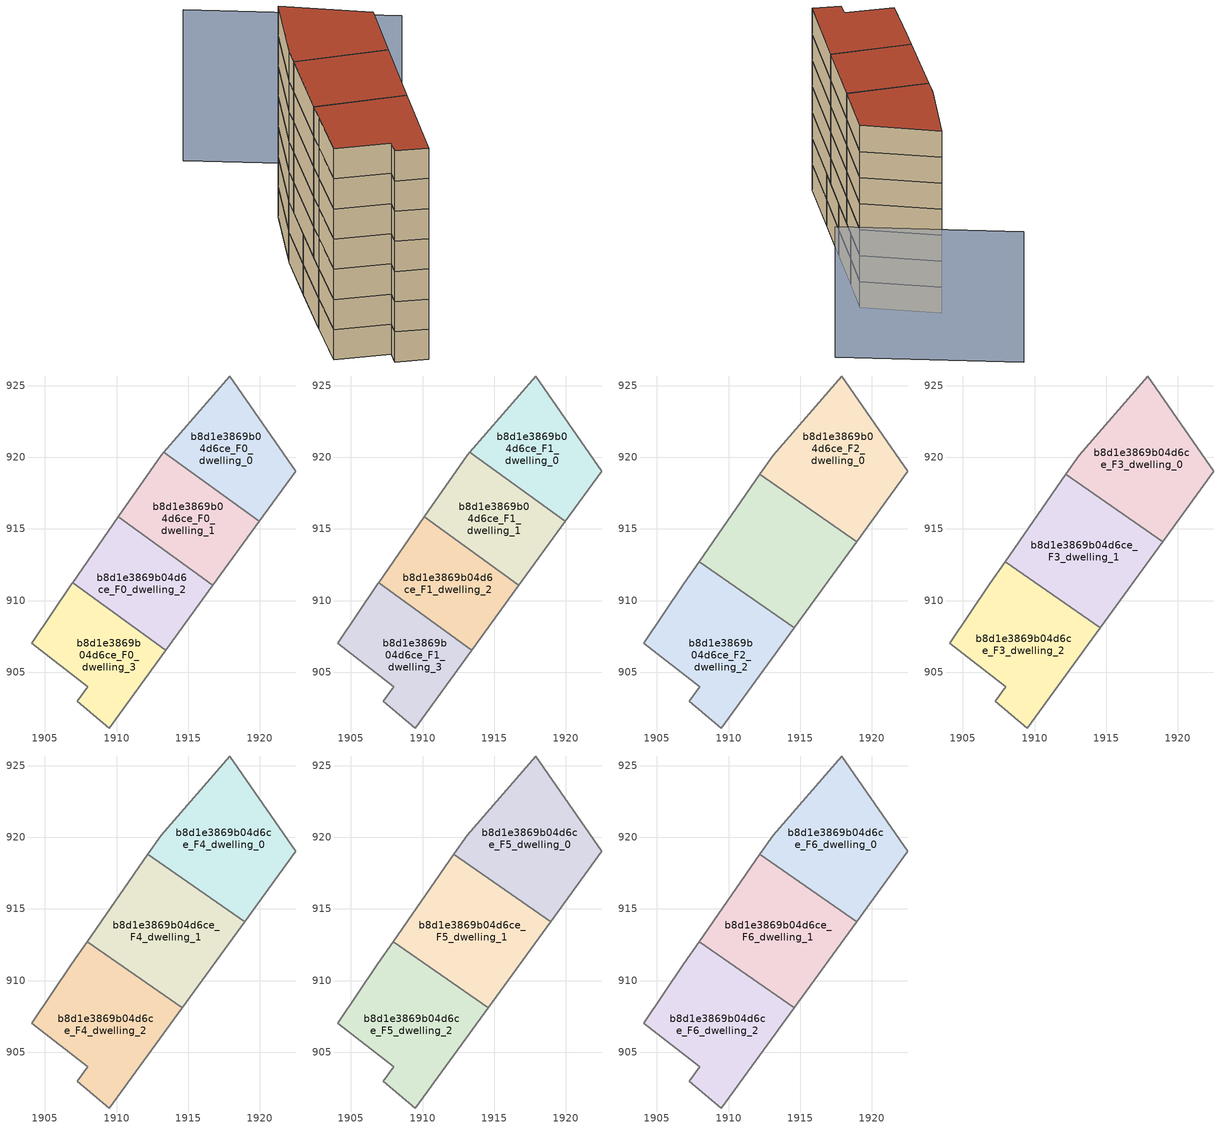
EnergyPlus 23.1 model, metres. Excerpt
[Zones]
b8d1e3869b04d6ce_F0_dwelling_0
 floor ground (EU_floor_Construction): 1917.91,925.67 1922.49,919.01 1919.96,915.53 1913.3,920.36 z0
 wall to b8d1e3869b04d6ce_F0_dwelling_1 (EU_wall_Construction): 1913.3,920.36 1919.96,915.53 z0:3
 wall adiabatic (EU_wall_Construction): 1919.96,915.53 1922.49,919.01 1917.91,925.67 1913.3,920.36 z0:3
b8d1e3869b04d6ce_F0_dwelling_1
 floor ground (EU_floor_Construction): 1919.96,915.53 1916.72,911.06 1910.12,915.85 1913.1,920.13 1913.3,920.36 z0
 wall adiabatic (EU_wall_Construction): 1916.72,911.06 1919.96,915.53 / 1913.3,920.36 1913.1,920.13 1910.12,915.85 z0:3
 wall to b8d1e3869b04d6ce_F0_dwelling_2 (EU_wall_Construction): 1910.12,915.85 1916.72,911.06 z0:3
b8d1e3869b04d6ce_F0_dwelling_2
 floor ground (EU_floor_Construction): 1916.72,911.06 1913.44,906.54 1906.93,911.26 1910.12,915.85 z0
 wall to b8d1e3869b04d6ce_F0_dwelling_3 (EU_wall_Construction): 1906.93,911.26 1913.44,906.54 z0:3
 wall adiabatic (EU_wall_Construction): 1910.12,915.85 1906.93,911.26 / 1913.44,906.54 1916.72,911.06 z0:3
b8d1e3869b04d6ce_F0_dwelling_3
 floor ground (EU_floor_Construction): 1913.44,906.54 1909.5,901.11 1907.27,902.96 1908,903.98 1904.09,907.01 1906.88,911.18 1906.93,911.26 z0
 wall adiabatic (EU_wall_Construction): 1906.93,911.26 1906.88,911.18 1904.09,907.01 1908,903.98 1907.27,902.96 1909.5,901.11 1913.44,906.54 z0:3
b8d1e3869b04d6ce_F1_dwelling_0
 floor to b8d1e3869b04d6ce_F0_dwelling_0 (EU_floor_Construction): 1917.91,925.67 1922.49,919.01 1919.96,915.53 1913.3,920.36 z3
 wall to b8d1e3869b04d6ce_F1_dwelling_1 (EU_wall_Construction): 1913.3,920.36 1919.96,915.53 z3:6
 wall adiabatic (EU_wall_Construction): 1919.96,915.53 1922.49,919.01 1917.91,925.67 1913.3,920.36 z3:6
b8d1e3869b04d6ce_F1_dwelling_1
 floor to b8d1e3869b04d6ce_F0_dwelling_1 (EU_floor_Construction): 1919.96,915.53 1916.72,911.06 1910.12,915.85 1913.1,920.13 1913.3,920.36 z3
 wall adiabatic (EU_wall_Construction): 1916.72,911.06 1919.96,915.53 / 1913.3,920.36 1913.1,920.13 1910.12,915.85 z3:6
 wall to b8d1e3869b04d6ce_F1_dwelling_2 (EU_wall_Construction): 1910.12,915.85 1916.72,911.06 z3:6
b8d1e3869b04d6ce_F1_dwelling_2
 floor to b8d1e3869b04d6ce_F0_dwelling_2 (EU_floor_Construction): 1916.72,911.06 1913.44,906.54 1906.93,911.26 1910.12,915.85 z3
 wall to b8d1e3869b04d6ce_F1_dwelling_3 (EU_wall_Construction): 1906.93,911.26 1913.44,906.54 z3:6
 wall adiabatic (EU_wall_Construction): 1910.12,915.85 1906.93,911.26 / 1913.44,906.54 1916.72,911.06 z3:6
b8d1e3869b04d6ce_F1_dwelling_3
 floor to b8d1e3869b04d6ce_F0_dwelling_3 (EU_floor_Construction): 1913.44,906.54 1909.5,901.11 1907.27,902.96 1908,903.98 1904.09,907.01 1906.88,911.18 1906.93,911.26 z3
 wall adiabatic (EU_wall_Construction): 1906.93,911.26 1906.88,911.18 1904.09,907.01 1908,903.98 1907.27,902.96 1909.5,901.11 1913.44,906.54 z3:6
b8d1e3869b04d6ce_F2_dwelling_0
 floor to b8d1e3869b04d6ce_F1_dwelling_0 (EU_floor_Construction): 1917.91,925.67 1922.49,919.01 1919.96,915.53 1913.3,920.36 z6
 floor to b8d1e3869b04d6ce_F1_dwelling_1 (EU_floor_Construction): 1919.96,915.53 1918.93,914.11 1912.18,918.8 1913.1,920.13 1913.3,920.36 z6
 wall adiabatic (EU_wall_Construction): 1918.93,914.11 1922.49,919.01 1917.91,925.67 1913.1,920.13 1912.18,918.8 z6:9
 wall to b8d1e3869b04d6ce_F2_dwelling_1 (EU_wall_Construction): 1912.18,918.8 1918.93,914.11 z6:9
b8d1e3869b04d6ce_F2_dwelling_1
 floor to b8d1e3869b04d6ce_F1_dwelling_1 (EU_floor_Construction): 1918.93,914.11 1916.72,911.06 1910.12,915.85 1912.18,918.8 z6
 floor to b8d1e3869b04d6ce_F1_dwelling_2 (EU_floor_Construction): 1916.72,911.06 1914.58,908.12 1907.95,912.72 1910.12,915.85 z6
 wall to b8d1e3869b04d6ce_F2_dwelling_2 (EU_wall_Construction): 1907.95,912.72 1914.58,908.12 z6:9
 wall adiabatic (EU_wall_Construction): 1912.18,918.8 1907.95,912.72 / 1914.58,908.12 1918.93,914.11 z6:9
b8d1e3869b04d6ce_F2_dwelling_2
 floor to b8d1e3869b04d6ce_F1_dwelling_2 (EU_floor_Construction): 1914.58,908.12 1913.43,906.54 1906.93,911.26 1907.95,912.72 z6
 floor to b8d1e3869b04d6ce_F1_dwelling_3 (EU_floor_Construction): 1913.43,906.54 1909.5,901.11 1907.27,902.96 1908,903.98 1904.09,907.01 1906.88,911.18 1906.93,911.26 z6
 wall adiabatic (EU_wall_Construction): 1907.95,912.72 1906.88,911.18 1904.09,907.01 1908,903.98 1907.27,902.96 1909.5,901.11 1914.58,908.12 z6:9
b8d1e3869b04d6ce_F3_dwelling_0
 floor to b8d1e3869b04d6ce_F2_dwelling_0 (EU_floor_Construction): 1917.91,925.67 1922.49,919.01 1918.93,914.11 1912.18,918.8 1913.1,920.13 z9
 wall adiabatic (EU_wall_Construction): 1918.93,914.11 1922.49,919.01 1917.91,925.67 1913.1,920.13 1912.18,918.8 z9:12
 wall to b8d1e3869b04d6ce_F3_dwelling_1 (EU_wall_Construction): 1912.18,918.8 1918.93,914.11 z9:12
b8d1e3869b04d6ce_F3_dwelling_1
 floor to b8d1e3869b04d6ce_F2_dwelling_1 (EU_floor_Construction): 1918.93,914.11 1914.58,908.12 1907.95,912.72 1912.18,918.8 z9
 wall to b8d1e3869b04d6ce_F3_dwelling_2 (EU_wall_Construction): 1907.95,912.72 1914.58,908.12 z9:12
 wall adiabatic (EU_wall_Construction): 1912.18,918.8 1907.95,912.72 / 1914.58,908.12 1918.93,914.11 z9:12
b8d1e3869b04d6ce_F3_dwelling_2
 floor to b8d1e3869b04d6ce_F2_dwelling_2 (EU_floor_Construction): 1914.58,908.12 1909.5,901.11 1907.27,902.96 1908,903.98 1904.09,907.01 1906.88,911.18 1907.95,912.72 z9
 wall adiabatic (EU_wall_Construction): 1907.95,912.72 1906.88,911.18 1904.09,907.01 1908,903.98 1907.27,902.96 1909.5,901.11 1914.58,908.12 z9:12
b8d1e3869b04d6ce_F4_dwelling_0
 floor to b8d1e3869b04d6ce_F3_dwelling_0 (EU_floor_Construction): 1917.91,925.67 1922.49,919.01 1918.93,914.11 1912.18,918.8 1913.1,920.13 z12
 wall adiabatic (EU_wall_Construction): 1918.93,914.11 1922.49,919.01 1917.91,925.67 1913.1,920.13 1912.18,918.8 z12:15
 wall to b8d1e3869b04d6ce_F4_dwelling_1 (EU_wall_Construction): 1912.18,918.8 1918.93,914.11 z12:15
b8d1e3869b04d6ce_F4_dwelling_1
 floor to b8d1e3869b04d6ce_F3_dwelling_1 (EU_floor_Construction): 1918.93,914.11 1914.58,908.12 1907.95,912.72 1912.18,918.8 z12
 wall to b8d1e3869b04d6ce_F4_dwelling_2 (EU_wall_Construction): 1907.95,912.72 1914.58,908.12 z12:15
 wall adiabatic (EU_wall_Construction): 1912.18,918.8 1907.95,912.72 / 1914.58,908.12 1918.93,914.11 z12:15
b8d1e3869b04d6ce_F4_dwelling_2
 floor to b8d1e3869b04d6ce_F3_dwelling_2 (EU_floor_Construction): 1914.58,908.12 1909.5,901.11 1907.27,902.96 1908,903.98 1904.09,907.01 1906.88,911.18 1907.95,912.72 z12
 wall adiabatic (EU_wall_Construction): 1907.95,912.72 1906.88,911.18 1904.09,907.01 1908,903.98 1907.27,902.96 1909.5,901.11 1914.58,908.12 z12:15
b8d1e3869b04d6ce_F5_dwelling_0
 floor to b8d1e3869b04d6ce_F4_dwelling_0 (EU_floor_Construction): 1917.91,925.67 1922.49,919.01 1918.93,914.11 1912.18,918.8 1913.1,920.13 z15
 wall adiabatic (EU_wall_Construction): 1918.93,914.11 1922.49,919.01 1917.91,925.67 1913.1,920.13 1912.18,918.8 z15:18
 wall to b8d1e3869b04d6ce_F5_dwelling_1 (EU_wall_Construction): 1912.18,918.8 1918.93,914.11 z15:18
b8d1e3869b04d6ce_F5_dwelling_1
 floor to b8d1e3869b04d6ce_F4_dwelling_1 (EU_floor_Construction): 1918.93,914.11 1914.58,908.12 1907.95,912.72 1912.18,918.8 z15
 wall to b8d1e3869b04d6ce_F5_dwelling_2 (EU_wall_Construction): 1907.95,912.72 1914.58,908.12 z15:18
 wall adiabatic (EU_wall_Construction): 1912.18,918.8 1907.95,912.72 / 1914.58,908.12 1918.93,914.11 z15:18
b8d1e3869b04d6ce_F5_dwelling_2
 floor to b8d1e3869b04d6ce_F4_dwelling_2 (EU_floor_Construction): 1914.58,908.12 1909.5,901.11 1907.27,902.96 1908,903.98 1904.09,907.01 1906.88,911.18 1907.95,912.72 z15
 wall adiabatic (EU_wall_Construction): 1907.95,912.72 1906.88,911.18 1904.09,907.01 1908,903.98 1907.27,902.96 1909.5,901.11 1914.58,908.12 z15:18
b8d1e3869b04d6ce_F6_dwelling_0
 floor to b8d1e3869b04d6ce_F5_dwelling_0 (EU_floor_Construction): 1917.91,925.67 1922.49,919.01 1918.93,914.11 1912.18,918.8 1913.1,920.13 z18
 wall adiabatic (EU_wall_Construction): 1918.93,914.11 1922.49,919.01 1917.91,925.67 1913.1,920.13 1912.18,918.8 z18:21
 wall to b8d1e3869b04d6ce_F6_dwelling_1 (EU_wall_Construction): 1912.18,918.8 1918.93,914.11 z18:21
 roof outside (EU_roof_Construction): 1918.93,914.11 1922.49,919.01 1917.91,925.67 1913.1,920.13 1912.18,918.8 z21
b8d1e3869b04d6ce_F6_dwelling_1
 floor to b8d1e3869b04d6ce_F5_dwelling_1 (EU_floor_Construction): 1918.93,914.11 1914.58,908.12 1907.95,912.72 1912.18,918.8 z18
 wall to b8d1e3869b04d6ce_F6_dwelling_2 (EU_wall_Construction): 1907.95,912.72 1914.58,908.12 z18:21
 wall adiabatic (EU_wall_Construction): 1912.18,918.8 1907.95,912.72 / 1914.58,908.12 1918.93,914.11 z18:21
 roof outside (EU_roof_Construction): 1914.58,908.12 1918.93,914.11 1912.18,918.8 1907.95,912.72 z21
b8d1e3869b04d6ce_F6_dwelling_2
 floor to b8d1e3869b04d6ce_F5_dwelling_2 (EU_floor_Construction): 1914.58,908.12 1909.5,901.11 1907.27,902.96 1908,903.98 1904.09,907.01 1906.88,911.18 1907.95,912.72 z18
 wall adiabatic (EU_wall_Construction): 1907.95,912.72 1906.88,911.18 1904.09,907.01 1908,903.98 1907.27,902.96 1909.5,901.11 1914.58,908.12 z18:21
 roof outside (EU_roof_Construction): 1909.5,901.11 1914.58,908.12 1907.95,912.72 1906.88,911.18 1904.09,907.01 1908,903.98 1907.27,902.96 z21
shading: 1930.88,923.31 1919.26,937.64 z0:15
[Building]
EU S2 Campaign: North Axis=0; Terrain=City; Solar Distribution=FullExterior
[Site:Location]
Bologna: Latitude=44.5; Longitude=11.25; Time Zone=1; Elevation=37
[SizingPeriod:WeatherFileDays]
AnnualSizingPeriod: Begin Month=1; Begin Day of Month=1; End Month=12; End Day of Month=31; Day of Week for Start Day=Monday; Use Weather File Daylight Saving Period=No; Use Weather File Rain and Snow Indicators=No
[MATERIAL]
EU_InternalMass_Material: Roughness=MediumRough; Thickness=0.1; Conductivity=1; Density=1800; Specific Heat=900; Thermal Absorptance=0.9; Solar Absorptance=0.7; Visible Absorptance=0.7
[MATERIAL:NOMASS] Roughness=MediumRough; Thermal Absorptance=0.9; Solar Absorptance=0.7; Visible Absorptance=0.7
Name | Thermal Resistance
EU_wall_NoMass | 0.905828
EU_roof_NoMass | 0.37593
EU_floor_NoMass | 0.67114
[CONSTRUCTION]
EU_wall_Construction: EU_wall_NoMass
EU_roof_Construction: EU_roof_NoMass
EU_floor_Construction: EU_floor_NoMass
EU_InternalMass_Construction: EU_InternalMass_Material
[ZONE] Type=1; Multiplier=1; Ceiling Height=autocalculate; Floor Area=autocalculate; Part of Total Floor Area=Yes
Name | Volume
b8d1e3869b04d6ce_F0_dwelling_0; b8d1e3869b04d6ce_F1_dwelling_0; b8d1e3869b04d6ce_F0_dwelling_2; b8d1e3869b04d6ce_F1_dwelling_2 | 135.783
b8d1e3869b04d6ce_F2_dwelling_0; b8d1e3869b04d6ce_F3_dwelling_0; b8d1e3869b04d6ce_F4_dwelling_0; b8d1e3869b04d6ce_F5_dwelling_0; b8d1e3869b04d6ce_F6_dwelling_0 | 181.044
b8d1e3869b04d6ce_F0_dwelling_1; b8d1e3869b04d6ce_F1_dwelling_1 | 135.777
b8d1e3869b04d6ce_F2_dwelling_1; b8d1e3869b04d6ce_F3_dwelling_1; b8d1e3869b04d6ce_F4_dwelling_1; b8d1e3869b04d6ce_F5_dwelling_1; b8d1e3869b04d6ce_F6_dwelling_1 | 181.047
b8d1e3869b04d6ce_F2_dwelling_2; b8d1e3869b04d6ce_F3_dwelling_2; b8d1e3869b04d6ce_F4_dwelling_2; b8d1e3869b04d6ce_F5_dwelling_2; b8d1e3869b04d6ce_F6_dwelling_2 | 181.046
b8d1e3869b04d6ce_F0_dwelling_3; b8d1e3869b04d6ce_F1_dwelling_3 | 135.792
[INTERNALMASS] Construction=EU_InternalMass_Construction
Name | Zone or ZoneList | Surface Area
b8d1e3869b04d6ce_F0_dwelling_0_EU_InternalMass | b8d1e3869b04d6ce_F0_dwelling_0 | 45.2607
b8d1e3869b04d6ce_F0_dwelling_1_EU_InternalMass | b8d1e3869b04d6ce_F0_dwelling_1 | 45.2588
b8d1e3869b04d6ce_F0_dwelling_2_EU_InternalMass | b8d1e3869b04d6ce_F0_dwelling_2 | 45.2611
b8d1e3869b04d6ce_F0_dwelling_3_EU_InternalMass | b8d1e3869b04d6ce_F0_dwelling_3 | 45.2642
b8d1e3869b04d6ce_F1_dwelling_0_EU_InternalMass | b8d1e3869b04d6ce_F1_dwelling_0 | 45.2607
b8d1e3869b04d6ce_F1_dwelling_1_EU_InternalMass | b8d1e3869b04d6ce_F1_dwelling_1 | 45.2588
b8d1e3869b04d6ce_F1_dwelling_2_EU_InternalMass | b8d1e3869b04d6ce_F1_dwelling_2 | 45.2611
b8d1e3869b04d6ce_F1_dwelling_3_EU_InternalMass | b8d1e3869b04d6ce_F1_dwelling_3 | 45.2642
b8d1e3869b04d6ce_F2_dwelling_0_EU_InternalMass | b8d1e3869b04d6ce_F2_dwelling_0 | 60.3477
b8d1e3869b04d6ce_F2_dwelling_1_EU_InternalMass | b8d1e3869b04d6ce_F2_dwelling_1 | 60.349
b8d1e3869b04d6ce_F2_dwelling_2_EU_InternalMass | b8d1e3869b04d6ce_F2_dwelling_2 | 60.349
b8d1e3869b04d6ce_F3_dwelling_0_EU_InternalMass | b8d1e3869b04d6ce_F3_dwelling_0 | 60.3477
b8d1e3869b04d6ce_F3_dwelling_1_EU_InternalMass | b8d1e3869b04d6ce_F3_dwelling_1 | 60.349
b8d1e3869b04d6ce_F3_dwelling_2_EU_InternalMass | b8d1e3869b04d6ce_F3_dwelling_2 | 60.349
b8d1e3869b04d6ce_F4_dwelling_0_EU_InternalMass | b8d1e3869b04d6ce_F4_dwelling_0 | 60.3477
b8d1e3869b04d6ce_F4_dwelling_1_EU_InternalMass | b8d1e3869b04d6ce_F4_dwelling_1 | 60.349
b8d1e3869b04d6ce_F4_dwelling_2_EU_InternalMass | b8d1e3869b04d6ce_F4_dwelling_2 | 60.349
b8d1e3869b04d6ce_F5_dwelling_0_EU_InternalMass | b8d1e3869b04d6ce_F5_dwelling_0 | 60.3477
b8d1e3869b04d6ce_F5_dwelling_1_EU_InternalMass | b8d1e3869b04d6ce_F5_dwelling_1 | 60.349
b8d1e3869b04d6ce_F5_dwelling_2_EU_InternalMass | b8d1e3869b04d6ce_F5_dwelling_2 | 60.349
b8d1e3869b04d6ce_F6_dwelling_0_EU_InternalMass | b8d1e3869b04d6ce_F6_dwelling_0 | 60.3477
b8d1e3869b04d6ce_F6_dwelling_1_EU_InternalMass | b8d1e3869b04d6ce_F6_dwelling_1 | 60.349
b8d1e3869b04d6ce_F6_dwelling_2_EU_InternalMass | b8d1e3869b04d6ce_F6_dwelling_2 | 60.349
[OTHEREQUIPMENT] Fuel Type=Electricity; Design Level Calculation Method=Watts/Area; Power per Zone Floor Area=1; Fraction Latent=0; Fraction Radiant=0; Fraction Lost=0; Carbon Dioxide Generation Rate=0; EndUse Subcategory=EU_Step8_InternalGains
Name | Zone or ZoneList or Space or SpaceList | Schedule
EU_Step8_InternalGain_b8d1e3869b04d6ce_F0_dwelling_0_f000 | b8d1e3869b04d6ce_F0_dwelling_0 | EU_Step8_GainSchedule_b8d1e3869b04d6ce_F0_dwelling_0_f000
EU_Step8_InternalGain_b8d1e3869b04d6ce_F0_dwelling_1_f000 | b8d1e3869b04d6ce_F0_dwelling_1 | EU_Step8_GainSchedule_b8d1e3869b04d6ce_F0_dwelling_1_f000
EU_Step8_InternalGain_b8d1e3869b04d6ce_F0_dwelling_2_f000 | b8d1e3869b04d6ce_F0_dwelling_2 | EU_Step8_GainSchedule_b8d1e3869b04d6ce_F0_dwelling_2_f000
EU_Step8_InternalGain_b8d1e3869b04d6ce_F0_dwelling_3_f000 | b8d1e3869b04d6ce_F0_dwelling_3 | EU_Step8_GainSchedule_b8d1e3869b04d6ce_F0_dwelling_3_f000
EU_Step8_InternalGain_b8d1e3869b04d6ce_F1_dwelling_0_f000 | b8d1e3869b04d6ce_F1_dwelling_0 | EU_Step8_GainSchedule_b8d1e3869b04d6ce_F1_dwelling_0_f000
EU_Step8_InternalGain_b8d1e3869b04d6ce_F1_dwelling_1_f000 | b8d1e3869b04d6ce_F1_dwelling_1 | EU_Step8_GainSchedule_b8d1e3869b04d6ce_F1_dwelling_1_f000
EU_Step8_InternalGain_b8d1e3869b04d6ce_F1_dwelling_2_f000 | b8d1e3869b04d6ce_F1_dwelling_2 | EU_Step8_GainSchedule_b8d1e3869b04d6ce_F1_dwelling_2_f000
EU_Step8_InternalGain_b8d1e3869b04d6ce_F1_dwelling_3_f000 | b8d1e3869b04d6ce_F1_dwelling_3 | EU_Step8_GainSchedule_b8d1e3869b04d6ce_F1_dwelling_3_f000
EU_Step8_InternalGain_b8d1e3869b04d6ce_F2_dwelling_0_f000 | b8d1e3869b04d6ce_F2_dwelling_0 | EU_Step8_GainSchedule_b8d1e3869b04d6ce_F2_dwelling_0_f000
EU_Step8_InternalGain_b8d1e3869b04d6ce_F2_dwelling_1_f000 | b8d1e3869b04d6ce_F2_dwelling_1 | EU_Step8_GainSchedule_b8d1e3869b04d6ce_F2_dwelling_1_f000
EU_Step8_InternalGain_b8d1e3869b04d6ce_F2_dwelling_2_f000 | b8d1e3869b04d6ce_F2_dwelling_2 | EU_Step8_GainSchedule_b8d1e3869b04d6ce_F2_dwelling_2_f000
EU_Step8_InternalGain_b8d1e3869b04d6ce_F3_dwelling_0_f000 | b8d1e3869b04d6ce_F3_dwelling_0 | EU_Step8_GainSchedule_b8d1e3869b04d6ce_F3_dwelling_0_f000
EU_Step8_InternalGain_b8d1e3869b04d6ce_F3_dwelling_1_f000 | b8d1e3869b04d6ce_F3_dwelling_1 | EU_Step8_GainSchedule_b8d1e3869b04d6ce_F3_dwelling_1_f000
EU_Step8_InternalGain_b8d1e3869b04d6ce_F3_dwelling_2_f000 | b8d1e3869b04d6ce_F3_dwelling_2 | EU_Step8_GainSchedule_b8d1e3869b04d6ce_F3_dwelling_2_f000
EU_Step8_InternalGain_b8d1e3869b04d6ce_F4_dwelling_0_f000 | b8d1e3869b04d6ce_F4_dwelling_0 | EU_Step8_GainSchedule_b8d1e3869b04d6ce_F4_dwelling_0_f000
EU_Step8_InternalGain_b8d1e3869b04d6ce_F4_dwelling_1_f000 | b8d1e3869b04d6ce_F4_dwelling_1 | EU_Step8_GainSchedule_b8d1e3869b04d6ce_F4_dwelling_1_f000
EU_Step8_InternalGain_b8d1e3869b04d6ce_F4_dwelling_2_f000 | b8d1e3869b04d6ce_F4_dwelling_2 | EU_Step8_GainSchedule_b8d1e3869b04d6ce_F4_dwelling_2_f000
EU_Step8_InternalGain_b8d1e3869b04d6ce_F5_dwelling_0_f000 | b8d1e3869b04d6ce_F5_dwelling_0 | EU_Step8_GainSchedule_b8d1e3869b04d6ce_F5_dwelling_0_f000
EU_Step8_InternalGain_b8d1e3869b04d6ce_F5_dwelling_1_f000 | b8d1e3869b04d6ce_F5_dwelling_1 | EU_Step8_GainSchedule_b8d1e3869b04d6ce_F5_dwelling_1_f000
EU_Step8_InternalGain_b8d1e3869b04d6ce_F5_dwelling_2_f000 | b8d1e3869b04d6ce_F5_dwelling_2 | EU_Step8_GainSchedule_b8d1e3869b04d6ce_F5_dwelling_2_f000
EU_Step8_InternalGain_b8d1e3869b04d6ce_F6_dwelling_0_f000 | b8d1e3869b04d6ce_F6_dwelling_0 | EU_Step8_GainSchedule_b8d1e3869b04d6ce_F6_dwelling_0_f000
EU_Step8_InternalGain_b8d1e3869b04d6ce_F6_dwelling_1_f000 | b8d1e3869b04d6ce_F6_dwelling_1 | EU_Step8_GainSchedule_b8d1e3869b04d6ce_F6_dwelling_1_f000
EU_Step8_InternalGain_b8d1e3869b04d6ce_F6_dwelling_2_f000 | b8d1e3869b04d6ce_F6_dwelling_2 | EU_Step8_GainSchedule_b8d1e3869b04d6ce_F6_dwelling_2_f000
[ZONEVENTILATION:DESIGNFLOWRATE] Schedule=EU_AlwaysOn; Design Flow Rate Calculation Method=AirChanges/Hour; Air Changes per Hour=0.73129; Ventilation Type=Natural; Fan Pressure Rise=0; Fan Total Efficiency=1; Constant Term Coefficient=1; Temperature Term Coefficient=0; Velocity Term Coefficient=0; Velocity Squared Term Coefficient=0; Minimum Indoor Temperature=-100; Maximum Indoor Temperature=100; Delta Temperature=-100; Minimum Outdoor Temperature=-100; Maximum Outdoor Temperature=100; Maximum Wind Speed=40
Name | Zone or ZoneList or Space or SpaceList
EU_ConstantAir_b8d1e3869b04d6ce_F0_dwelling_0 | b8d1e3869b04d6ce_F0_dwelling_0
EU_ConstantAir_b8d1e3869b04d6ce_F0_dwelling_1 | b8d1e3869b04d6ce_F0_dwelling_1
EU_ConstantAir_b8d1e3869b04d6ce_F0_dwelling_2 | b8d1e3869b04d6ce_F0_dwelling_2
EU_ConstantAir_b8d1e3869b04d6ce_F0_dwelling_3 | b8d1e3869b04d6ce_F0_dwelling_3
EU_ConstantAir_b8d1e3869b04d6ce_F1_dwelling_0 | b8d1e3869b04d6ce_F1_dwelling_0
EU_ConstantAir_b8d1e3869b04d6ce_F1_dwelling_1 | b8d1e3869b04d6ce_F1_dwelling_1
EU_ConstantAir_b8d1e3869b04d6ce_F1_dwelling_2 | b8d1e3869b04d6ce_F1_dwelling_2
EU_ConstantAir_b8d1e3869b04d6ce_F1_dwelling_3 | b8d1e3869b04d6ce_F1_dwelling_3
EU_ConstantAir_b8d1e3869b04d6ce_F2_dwelling_0 | b8d1e3869b04d6ce_F2_dwelling_0
EU_ConstantAir_b8d1e3869b04d6ce_F2_dwelling_1 | b8d1e3869b04d6ce_F2_dwelling_1
EU_ConstantAir_b8d1e3869b04d6ce_F2_dwelling_2 | b8d1e3869b04d6ce_F2_dwelling_2
EU_ConstantAir_b8d1e3869b04d6ce_F3_dwelling_0 | b8d1e3869b04d6ce_F3_dwelling_0
EU_ConstantAir_b8d1e3869b04d6ce_F3_dwelling_1 | b8d1e3869b04d6ce_F3_dwelling_1
EU_ConstantAir_b8d1e3869b04d6ce_F3_dwelling_2 | b8d1e3869b04d6ce_F3_dwelling_2
EU_ConstantAir_b8d1e3869b04d6ce_F4_dwelling_0 | b8d1e3869b04d6ce_F4_dwelling_0
EU_ConstantAir_b8d1e3869b04d6ce_F4_dwelling_1 | b8d1e3869b04d6ce_F4_dwelling_1
EU_ConstantAir_b8d1e3869b04d6ce_F4_dwelling_2 | b8d1e3869b04d6ce_F4_dwelling_2
EU_ConstantAir_b8d1e3869b04d6ce_F5_dwelling_0 | b8d1e3869b04d6ce_F5_dwelling_0
EU_ConstantAir_b8d1e3869b04d6ce_F5_dwelling_1 | b8d1e3869b04d6ce_F5_dwelling_1
EU_ConstantAir_b8d1e3869b04d6ce_F5_dwelling_2 | b8d1e3869b04d6ce_F5_dwelling_2
EU_ConstantAir_b8d1e3869b04d6ce_F6_dwelling_0 | b8d1e3869b04d6ce_F6_dwelling_0
EU_ConstantAir_b8d1e3869b04d6ce_F6_dwelling_1 | b8d1e3869b04d6ce_F6_dwelling_1
EU_ConstantAir_b8d1e3869b04d6ce_F6_dwelling_2 | b8d1e3869b04d6ce_F6_dwelling_2
[HVACTEMPLATE:THERMOSTAT] Constant Heating Setpoint=20; Constant Cooling Setpoint=50
EU_HeatOnly_b8d1e3869b04d6ce_F0_dwelling_0; EU_HeatOnly_b8d1e3869b04d6ce_F0_dwelling_1; EU_HeatOnly_b8d1e3869b04d6ce_F0_dwelling_2; EU_HeatOnly_b8d1e3869b04d6ce_F0_dwelling_3; EU_HeatOnly_b8d1e3869b04d6ce_F1_dwelling_0; EU_HeatOnly_b8d1e3869b04d6ce_F1_dwelling_1; EU_HeatOnly_b8d1e3869b04d6ce_F1_dwelling_2; EU_HeatOnly_b8d1e3869b04d6ce_F1_dwelling_3; EU_HeatOnly_b8d1e3869b04d6ce_F2_dwelling_0; EU_HeatOnly_b8d1e3869b04d6ce_F2_dwelling_1; EU_HeatOnly_b8d1e3869b04d6ce_F2_dwelling_2; EU_HeatOnly_b8d1e3869b04d6ce_F3_dwelling_0; EU_HeatOnly_b8d1e3869b04d6ce_F3_dwelling_1; EU_HeatOnly_b8d1e3869b04d6ce_F3_dwelling_2; EU_HeatOnly_b8d1e3869b04d6ce_F4_dwelling_0; EU_HeatOnly_b8d1e3869b04d6ce_F4_dwelling_1; EU_HeatOnly_b8d1e3869b04d6ce_F4_dwelling_2; EU_HeatOnly_b8d1e3869b04d6ce_F5_dwelling_0; EU_HeatOnly_b8d1e3869b04d6ce_F5_dwelling_1; EU_HeatOnly_b8d1e3869b04d6ce_F5_dwelling_2; EU_HeatOnly_b8d1e3869b04d6ce_F6_dwelling_0; EU_HeatOnly_b8d1e3869b04d6ce_F6_dwelling_1; EU_HeatOnly_b8d1e3869b04d6ce_F6_dwelling_2
[HVACTEMPLATE:ZONE:IDEALLOADSAIRSYSTEM] System Availability Schedule=EU_AlwaysOn; Maximum Heating Supply Air Temperature=50; Minimum Cooling Supply Air Temperature=13; Maximum Heating Supply Air Humidity Ratio=0.0156; Minimum Cooling Supply Air Humidity Ratio=0.0077; Heating Limit=NoLimit; Cooling Limit=NoLimit; Heating Availability Schedule=EU_AlwaysOn; Cooling Availability Schedule=EU_CoolingOff; Dehumidification Control Type=ConstantSensibleHeatRatio; Cooling Sensible Heat Ratio=0.7; Dehumidification Setpoint=60; Humidification Control Type=None; Humidification Setpoint=30; Outdoor Air Method=None; Outdoor Air Flow Rate per Person=0.00944; Outdoor Air Flow Rate per Zone Floor Area=0; Outdoor Air Flow Rate per Zone=0; Demand Controlled Ventilation Type=None; Outdoor Air Economizer Type=NoEconomizer; Heat Recovery Type=None; Sensible Heat Recovery Effectiveness=0.7; Latent Heat Recovery Effectiveness=0.65
Name | Template Thermostat
b8d1e3869b04d6ce_F0_dwelling_0 | EU_HeatOnly_b8d1e3869b04d6ce_F0_dwelling_0
b8d1e3869b04d6ce_F0_dwelling_1 | EU_HeatOnly_b8d1e3869b04d6ce_F0_dwelling_1
b8d1e3869b04d6ce_F0_dwelling_2 | EU_HeatOnly_b8d1e3869b04d6ce_F0_dwelling_2
b8d1e3869b04d6ce_F0_dwelling_3 | EU_HeatOnly_b8d1e3869b04d6ce_F0_dwelling_3
b8d1e3869b04d6ce_F1_dwelling_0 | EU_HeatOnly_b8d1e3869b04d6ce_F1_dwelling_0
b8d1e3869b04d6ce_F1_dwelling_1 | EU_HeatOnly_b8d1e3869b04d6ce_F1_dwelling_1
b8d1e3869b04d6ce_F1_dwelling_2 | EU_HeatOnly_b8d1e3869b04d6ce_F1_dwelling_2
b8d1e3869b04d6ce_F1_dwelling_3 | EU_HeatOnly_b8d1e3869b04d6ce_F1_dwelling_3
b8d1e3869b04d6ce_F2_dwelling_0 | EU_HeatOnly_b8d1e3869b04d6ce_F2_dwelling_0
b8d1e3869b04d6ce_F2_dwelling_1 | EU_HeatOnly_b8d1e3869b04d6ce_F2_dwelling_1
b8d1e3869b04d6ce_F2_dwelling_2 | EU_HeatOnly_b8d1e3869b04d6ce_F2_dwelling_2
b8d1e3869b04d6ce_F3_dwelling_0 | EU_HeatOnly_b8d1e3869b04d6ce_F3_dwelling_0
b8d1e3869b04d6ce_F3_dwelling_1 | EU_HeatOnly_b8d1e3869b04d6ce_F3_dwelling_1
b8d1e3869b04d6ce_F3_dwelling_2 | EU_HeatOnly_b8d1e3869b04d6ce_F3_dwelling_2
b8d1e3869b04d6ce_F4_dwelling_0 | EU_HeatOnly_b8d1e3869b04d6ce_F4_dwelling_0
b8d1e3869b04d6ce_F4_dwelling_1 | EU_HeatOnly_b8d1e3869b04d6ce_F4_dwelling_1
b8d1e3869b04d6ce_F4_dwelling_2 | EU_HeatOnly_b8d1e3869b04d6ce_F4_dwelling_2
b8d1e3869b04d6ce_F5_dwelling_0 | EU_HeatOnly_b8d1e3869b04d6ce_F5_dwelling_0
b8d1e3869b04d6ce_F5_dwelling_1 | EU_HeatOnly_b8d1e3869b04d6ce_F5_dwelling_1
b8d1e3869b04d6ce_F5_dwelling_2 | EU_HeatOnly_b8d1e3869b04d6ce_F5_dwelling_2
b8d1e3869b04d6ce_F6_dwelling_0 | EU_HeatOnly_b8d1e3869b04d6ce_F6_dwelling_0
b8d1e3869b04d6ce_F6_dwelling_1 | EU_HeatOnly_b8d1e3869b04d6ce_F6_dwelling_1
b8d1e3869b04d6ce_F6_dwelling_2 | EU_HeatOnly_b8d1e3869b04d6ce_F6_dwelling_2
[SIZING:ZONE] Zone Cooling Design Supply Air Temperature Input Method=SupplyAirTemperature; Zone Cooling Design Supply Air Temperature=13; Zone Heating Design Supply Air Temperature Input Method=SupplyAirTemperature; Zone Heating Design Supply Air Temperature=50; Zone Cooling Design Supply Air Humidity Ratio=0.008; Zone Heating Design Supply Air Humidity Ratio=0.008; Cooling Design Air Flow Method=DesignDay; Cooling Design Air Flow Rate=0; Cooling Minimum Air Flow per Zone Floor Area=0.000762; Cooling Minimum Air Flow=0; Cooling Minimum Air Flow Fraction=0.2; Heating Design Air Flow Method=DesignDay; Heating Design Air Flow Rate=0; Heating Maximum Air Flow per Zone Floor Area=0.002032; Heating Maximum Air Flow=0.141576; Heating Maximum Air Flow Fraction=0.3; Account for Dedicated Outdoor Air System=No; Dedicated Outdoor Air System Control Strategy=NeutralSupplyAir; Dedicated Outdoor Air Low Setpoint Temperature for Design=autosize; Dedicated Outdoor Air High Setpoint Temperature for Design=autosize; Zone Load Sizing Method=Sensible Load Only No Latent Load; Zone Latent Cooling Design Supply Air Humidity Ratio Input Method=HumidityRatioDifference; Zone Cooling Design Supply Air Humidity Ratio Difference=0.005; Zone Latent Heating Design Supply Air Humidity Ratio Input Method=HumidityRatioDifference; Zone Humidification Design Supply Air Humidity Ratio Difference=0.005
b8d1e3869b04d6ce_F0_dwelling_0; b8d1e3869b04d6ce_F0_dwelling_1; b8d1e3869b04d6ce_F0_dwelling_2; b8d1e3869b04d6ce_F0_dwelling_3; b8d1e3869b04d6ce_F1_dwelling_0; b8d1e3869b04d6ce_F1_dwelling_1; b8d1e3869b04d6ce_F1_dwelling_2; b8d1e3869b04d6ce_F1_dwelling_3; b8d1e3869b04d6ce_F2_dwelling_0; b8d1e3869b04d6ce_F2_dwelling_1; b8d1e3869b04d6ce_F2_dwelling_2; b8d1e3869b04d6ce_F3_dwelling_0; b8d1e3869b04d6ce_F3_dwelling_1; b8d1e3869b04d6ce_F3_dwelling_2; b8d1e3869b04d6ce_F4_dwelling_0; b8d1e3869b04d6ce_F4_dwelling_1; b8d1e3869b04d6ce_F4_dwelling_2; b8d1e3869b04d6ce_F5_dwelling_0; b8d1e3869b04d6ce_F5_dwelling_1; b8d1e3869b04d6ce_F5_dwelling_2; b8d1e3869b04d6ce_F6_dwelling_0; b8d1e3869b04d6ce_F6_dwelling_1; b8d1e3869b04d6ce_F6_dwelling_2
[SCHEDULE:CONSTANT]
Name | Hourly Value
EU_AlwaysOn | 1
EU_CoolingOff | 0
[SCHEDULE:FILE] Column Number=1; Rows to Skip at Top=0; Number of Hours of Data=8760; Column Separator=Comma; Interpolate to Timestep=No; Minutes per Item=60; Adjust Schedule for Daylight Savings=Yes
Name | File
EU_Step8_GainSchedule_b8d1e3869b04d6ce_F0_dwelling_0_f000 | ../../schedules/b8d1e3869b04d6ce/b8d1e3869b04d6ce_F0_dwelling_0_f000_gain.csv
EU_Step8_GainSchedule_b8d1e3869b04d6ce_F0_dwelling_1_f000 | ../../schedules/b8d1e3869b04d6ce/b8d1e3869b04d6ce_F0_dwelling_1_f000_gain.csv
EU_Step8_GainSchedule_b8d1e3869b04d6ce_F0_dwelling_2_f000 | ../../schedules/b8d1e3869b04d6ce/b8d1e3869b04d6ce_F0_dwelling_2_f000_gain.csv
EU_Step8_GainSchedule_b8d1e3869b04d6ce_F0_dwelling_3_f000 | ../../schedules/b8d1e3869b04d6ce/b8d1e3869b04d6ce_F0_dwelling_3_f000_gain.csv
EU_Step8_GainSchedule_b8d1e3869b04d6ce_F1_dwelling_0_f000 | ../../schedules/b8d1e3869b04d6ce/b8d1e3869b04d6ce_F1_dwelling_0_f000_gain.csv
EU_Step8_GainSchedule_b8d1e3869b04d6ce_F1_dwelling_1_f000 | ../../schedules/b8d1e3869b04d6ce/b8d1e3869b04d6ce_F1_dwelling_1_f000_gain.csv
EU_Step8_GainSchedule_b8d1e3869b04d6ce_F1_dwelling_2_f000 | ../../schedules/b8d1e3869b04d6ce/b8d1e3869b04d6ce_F1_dwelling_2_f000_gain.csv
EU_Step8_GainSchedule_b8d1e3869b04d6ce_F1_dwelling_3_f000 | ../../schedules/b8d1e3869b04d6ce/b8d1e3869b04d6ce_F1_dwelling_3_f000_gain.csv
EU_Step8_GainSchedule_b8d1e3869b04d6ce_F2_dwelling_0_f000 | ../../schedules/b8d1e3869b04d6ce/b8d1e3869b04d6ce_F2_dwelling_0_f000_gain.csv
EU_Step8_GainSchedule_b8d1e3869b04d6ce_F2_dwelling_1_f000 | ../../schedules/b8d1e3869b04d6ce/b8d1e3869b04d6ce_F2_dwelling_1_f000_gain.csv
EU_Step8_GainSchedule_b8d1e3869b04d6ce_F2_dwelling_2_f000 | ../../schedules/b8d1e3869b04d6ce/b8d1e3869b04d6ce_F2_dwelling_2_f000_gain.csv
EU_Step8_GainSchedule_b8d1e3869b04d6ce_F3_dwelling_0_f000 | ../../schedules/b8d1e3869b04d6ce/b8d1e3869b04d6ce_F3_dwelling_0_f000_gain.csv
EU_Step8_GainSchedule_b8d1e3869b04d6ce_F3_dwelling_1_f000 | ../../schedules/b8d1e3869b04d6ce/b8d1e3869b04d6ce_F3_dwelling_1_f000_gain.csv
EU_Step8_GainSchedule_b8d1e3869b04d6ce_F3_dwelling_2_f000 | ../../schedules/b8d1e3869b04d6ce/b8d1e3869b04d6ce_F3_dwelling_2_f000_gain.csv
EU_Step8_GainSchedule_b8d1e3869b04d6ce_F4_dwelling_0_f000 | ../../schedules/b8d1e3869b04d6ce/b8d1e3869b04d6ce_F4_dwelling_0_f000_gain.csv
EU_Step8_GainSchedule_b8d1e3869b04d6ce_F4_dwelling_1_f000 | ../../schedules/b8d1e3869b04d6ce/b8d1e3869b04d6ce_F4_dwelling_1_f000_gain.csv
EU_Step8_GainSchedule_b8d1e3869b04d6ce_F4_dwelling_2_f000 | ../../schedules/b8d1e3869b04d6ce/b8d1e3869b04d6ce_F4_dwelling_2_f000_gain.csv
EU_Step8_GainSchedule_b8d1e3869b04d6ce_F5_dwelling_0_f000 | ../../schedules/b8d1e3869b04d6ce/b8d1e3869b04d6ce_F5_dwelling_0_f000_gain.csv
EU_Step8_GainSchedule_b8d1e3869b04d6ce_F5_dwelling_1_f000 | ../../schedules/b8d1e3869b04d6ce/b8d1e3869b04d6ce_F5_dwelling_1_f000_gain.csv
EU_Step8_GainSchedule_b8d1e3869b04d6ce_F5_dwelling_2_f000 | ../../schedules/b8d1e3869b04d6ce/b8d1e3869b04d6ce_F5_dwelling_2_f000_gain.csv
EU_Step8_GainSchedule_b8d1e3869b04d6ce_F6_dwelling_0_f000 | ../../schedules/b8d1e3869b04d6ce/b8d1e3869b04d6ce_F6_dwelling_0_f000_gain.csv
EU_Step8_GainSchedule_b8d1e3869b04d6ce_F6_dwelling_1_f000 | ../../schedules/b8d1e3869b04d6ce/b8d1e3869b04d6ce_F6_dwelling_1_f000_gain.csv
EU_Step8_GainSchedule_b8d1e3869b04d6ce_F6_dwelling_2_f000 | ../../schedules/b8d1e3869b04d6ce/b8d1e3869b04d6ce_F6_dwelling_2_f000_gain.csv
